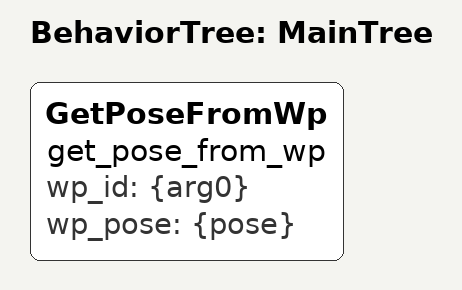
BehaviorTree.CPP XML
<root main_tree_to_execute = "MainTree" >
   <BehaviorTree ID="MainTree">
     <GetPoseFromWp  name="get_pose_from_wp" wp_id="{arg0}" wp_pose="{pose}"/>
   </BehaviorTree>
</root>
